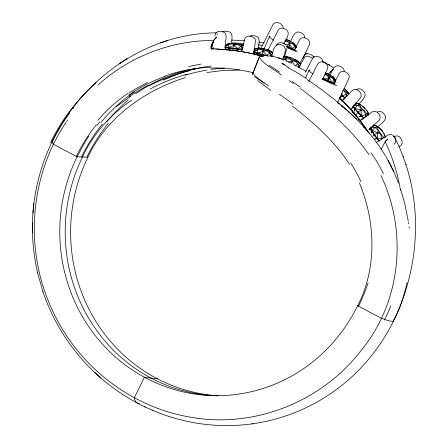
<?xml version="1.0" encoding="UTF-8"?>
<svg xmlns="http://www.w3.org/2000/svg" width="448" height="448" viewBox="0 0 448 448"><rect width="100%" height="100%" fill="white"/><g stroke="black" fill="none" stroke-linecap="round" stroke-linejoin="round"><path stroke-width="0.67" d="M69.67 113.03C49.89 139.25 38.002 171.058 33.863 203.538L33.858 203.594C31.102 226.419 32.323 249.687 37.397 272.104L37.453 272.339M385.263 136.881C384.395 133.106 381.741 130.021 379.002 127.406L374.942 127.585L370.989 127.17L370.406 127.585L373.89 134.725L378.997 141.176L379.338 140.935L377.25 138.236L377.541 132.899L378.246 130.15L377.468 127.299L375.514 125.496L372.826 125.238M369.986 129.573L370.065 128.201M369.947 129.534L370.037 128.173M225.159 49.706L226.106 35.885C226.156 29.91 214.626 29.523 215.012 35.952M231.448 43.428C231.868 39.704 233.705 31.858 227.842 31.5C226.078 31.287 224.112 30.878 222.566 32.038M346.119 96.802L346.287 94.416L347.368 92.859L348.13 92.568L348.863 94.466M354.273 114.246L354.396 112.924M354.581 110.942L354.771 108.959L352.828 105.98L352.856 108.713M32.928 213.024L33.863 203.538M370.143 130.278L370.406 127.585M298.822 67.211L297.842 63.678L298.206 61.202C293.742 58.817 288.803 55.815 283.556 56.918L286.899 57.187L294.678 60.872L298.054 61.802L300.53 63.935L300.826 65.206M243.667 45.595L242.827 44.705L240.279 44.234L229.981 43.299L225.428 47.001L225.344 47.734L226.027 47.695L226.072 47.27L224.846 47.046L224.795 47.471L226.582 49.297M230.586 43.271L227.41 44.223L225.182 45.718L227.405 44.223L229.981 43.299L237.334 44.369L240.918 46.189L242.211 49.106L242.127 49.84L228.542 48.25L226.072 47.27M227.634 47.953L227.685 47.527L228.631 47.516L235.284 48.58L242.211 49.106M229.387 50.019L228.542 48.25L228.413 44.621L232.523 43.77L237.709 48.653L237.373 50.742M229.561 48.233L229.611 47.807M230.625 48.322L230.664 48.003M231.728 48.524L231.778 48.098M234.046 48.815L234.091 48.39M235.245 48.905L235.284 48.58M236.443 49.095L236.494 48.67M238.818 49.353L238.868 48.927M239.977 49.42L240.016 49.101M241.086 49.582L241.13 49.157M370.563 129.578L370.989 127.17M253.742 53.497L255.438 41.166C255.886 35.834 246.098 34.031 244.619 39.178L241.78 51.296M258.003 48.754C258.692 44.817 261.335 36.663 255.091 35.879C253.4 35.554 251.496 35.112 249.945 36.154M324.811 74.827L326.805 74.95L329.067 77.851L328.675 80.321L328.994 75.925L325.158 74.01M212.906 48.938L213.237 46.889M378.93 127.87L379.002 127.406L373.638 124.93M371.314 132.905L371.694 130.838L374.942 127.585C379.12 129.702 380.178 134.59 383.835 137.301L384.602 137.357M216.451 32.844C146.317 33.13 81.665 79.369 52.091 141.882L52.147 142.582L53.547 144.306L77.09 156.8L87.898 157.192C106.294 117.662 144.553 90.457 185.326 77.616M152.365 410.245C166.096 416.13 180.516 420.364 195.238 422.918L196.062 423.052C211.4 425.594 227.035 426.233 242.525 424.939L243.32 424.861C262.629 423.119 281.635 418.331 299.46 410.71L300.098 410.435C320.779 401.47 339.769 388.69 355.914 372.966L356.272 372.607C371.47 357.672 384.104 340.166 393.512 321.042L393.568 320.74M407.092 282.542C404.012 295.898 399.907 309.826 392.846 321.373C388.802 321.272 385.028 319.458 381.237 318.22L357.7 305.732C377.16 267.876 375.609 221.626 359.402 182.958M353.707 113.596L354.01 112.274M354.312 110.947L354.771 108.959L357.258 105.33L360.774 104.698C364.078 107.408 368.105 110.471 368.844 114.929M286.238 57.176L287.05 56.594L285.846 58.722L283.237 60.25M254.783 52.646L254.89 52.231L253.49 51.677L253.383 52.091L253.999 52.511L261.839 55.003L265.373 55.742L265.479 55.334L266.666 55.457L268.822 56.129M255.623 52.892L255.707 52.578L254.89 52.231M256.519 53.25L256.626 52.836L257.639 53.01L265.479 55.334M257.768 55.031L257.286 49.689L259.33 47.942C263.906 49.011 269.45 49.151 272.759 52.886M258.53 53.889L258.636 53.474M259.622 54.163L259.706 53.85M260.73 54.533L260.837 54.124M261.839 55.003L263.906 50.053M263.038 55.16L263.144 54.746M264.219 55.406L264.303 55.093M267.646 56.263L267.753 55.854M270.883 56.325L269.724 53.06L270.189 51.391L270.9 51.072L272.513 53.211M282.47 60.133C284.026 55.647 288.596 46.25 281.092 44.772C274.462 42.034 273.022 51.895 271.443 55.933M284.435 57.137L286.882 48.53M364.902 117.796L365.73 114.929L367.399 113.663L368.659 113.63M214.978 38.959L213.679 40.449L211.182 48.877L213.909 48.916M371.112 132.72L371.694 130.838M214.81 39.127L213.707 40.466L211.182 48.877L213.819 48.345M292.37 59.914L291.105 63.196M272.026 56.818L272.524 55.53M252.437 74.514L259.392 56.745L260.938 56.084M252.633 74.021L259.308 56.986C263.939 65.234 274.344 69.02 281.355 75.085M237.104 50.607L237.619 49.386M263.911 49.09L269.494 36.574M305.71 77.795L309.058 70.291M360.522 105.235L360.774 104.698L357.134 103.292L355.163 103.018M393.512 321.042C417.122 272.888 422.548 215.533 405.871 164.332M97.944 85.109C129.259 56.577 171.315 40.292 213.679 40.449L210.913 46.362L211.182 48.877L211.837 48.742M211.904 44.251L213.679 40.449M283.898 43.842C285.841 39.883 291.861 31.769 285.051 29.12C282.895 27.815 279.625 27.457 278.27 30.083L267.814 50.49M302.915 58.397L309.4 44.548C311.511 39.486 302.417 35.039 299.645 39.603L294.258 50.114M322.577 79.447L327.589 68.74C329.7 63.678 320.606 59.237 317.834 63.801L308.969 81.11M337.473 102.816L348.964 78.26C351.075 73.198 341.981 68.757 339.209 73.315L333.827 83.832M211.742 44.593L210.913 46.362M82.494 156.996C93.178 133.907 110.673 114.285 131.723 100.122M237.709 48.653L240.918 46.189L241.606 44.761L242.827 44.705M287.683 47.258L287.874 46.872L292.947 48.849L292.622 49.51L286.625 46.704L286.765 46.413L287.874 46.872M288.691 47.886L289.016 47.225M289.811 48.205L289.996 47.818M290.842 48.58L290.987 48.289M291.782 49.017L291.973 48.636M293.541 49.672L293.731 49.291L294.482 49.594L294.342 49.885L292.622 49.51M335.121 84.162L323.926 79.542L324.251 78.882L323.635 77.09M325.08 79.94L325.265 79.554L323.114 78.473L322.93 78.854L323.926 79.542M326.189 80.416L326.329 80.125L327.438 80.59L327.253 80.97M328.255 81.598L328.58 80.937L331.537 82.348L331.352 82.729M329.375 81.917L329.566 81.536M330.411 82.292L330.551 82.006M332.192 83.222L332.517 82.561L334.768 83.474M333.105 83.384L333.295 83.003M333.906 83.597L334.051 83.311M381.248 139.429L381.786 138.337L383.835 137.301M260.758 48.546L273.112 24.433C275.682 20.266 283.27 23.576 283.214 28.017M290.685 41.373C292.281 37.548 295.058 29.467 300.625 32.676C302.652 33.522 304.83 35.056 304.59 37.537M305.39 72.369L312.676 58.145C315.246 53.978 322.834 57.294 322.784 61.734M329.935 75.701C331.733 71.876 334.32 63.078 340.194 66.394C342.216 67.234 344.394 68.768 344.159 71.254M381.069 149.593L385.162 141.669L387.822 139.02L385.162 141.669C392.532 157.024 397.639 173.443 400.49 190.232M299.813 63.414C302.014 60.094 304.041 51.486 309.742 54.169C311.22 54.863 312.973 55.558 313.718 57.109M298.609 67.682L304.847 56.997L306.158 56.258L308.073 56.157L310.772 57.193L313.04 58.744M293.283 48.289L294.622 46.043L293.961 43.747L292.908 42.594L285.785 38.931M332.847 82.001L334.186 79.761L333.53 77.459L332.478 76.306L325.349 72.649M276.506 45.242C277.564 42.414 280.958 42.14 283.36 43.327M85.165 141.831L77.09 156.8A164.427 157.629 -88 0 0 144.424 377.244L134.383 397.74C134.562 403.575 141.193 404.869 145.354 407.086M85.49 141.316L86.47 139.77M355.387 115.903L358.137 111.95L362.566 109.222M86.778 139.3L87.399 138.354M65.862 122.685C28.773 177.733 24.237 252.218 53.105 311.814C78.462 366.178 130.95 407.238 190.294 417.15C253.4 428.742 321.126 402.17 360.276 351.495C400.982 303.195 408.1 231.93 380.906 175.437M234.931 44.066L232.938 48.093L233.072 50.131M87.713 137.883L88.984 136.018M66.618 121.582L67.76 119.941M328.266 74.267L330.742 71.467L332.125 70.924M330.148 72.531L332.422 69.933L333.558 69.384M372.742 136.242L374.478 134.31L379.568 132.222M241.27 50.938L242.127 49.84M339.276 98.146L342.535 95.631L346.287 94.416L347.194 96.303M343.101 96.74L343.364 96.41L342.535 95.631L341.499 95.054L341.236 95.385L344.859 97.927L345.122 97.597L343.364 96.41M96.986 125.35L99.68 122.08M350.806 109.39L360.444 97.866C363.658 93.492 356.328 86.789 352.274 90.541L341.578 101.125M358.697 104.042C362.04 100.968 368.497 94.567 362.919 90.546C361.222 88.665 358.204 87.976 356.233 89.891M73.007 108.808L73.875 107.783M394.251 144.122C395.864 142.727 396.362 140.235 395.242 138.387M214.973 38.942L216.877 36.938M215.135 38.763L215.942 37.901M353.321 106.54L353.629 106.254L353.354 105.482L357.258 105.33C361.693 107.565 365.221 111.524 368.262 115.27M353.814 107.229L353.629 106.254M354.301 108.035L354.603 107.75L354.049 107.01M354.771 108.959L355.522 109.698L355.83 109.407L354.603 107.75M356.485 110.314L363.838 117.813L363.53 118.104L357.61 112.448L355.83 109.407M356.955 111.451L357.258 111.166M358.523 113.232L358.831 112.941M360.192 114.979L360.494 114.694M359.212 116.995L361.452 115.433L365.73 114.929L366.318 116.726M361.878 116.626L362.186 116.34M368.872 129.578L378.924 120.523C382.872 116.575 376.555 108.903 371.924 112.034L359.962 120.904M377.294 127.047C380.783 124.219 389.032 119 383.953 113.854C382.564 111.709 379.557 110.65 377.339 112.213M52.091 141.882L52.752 141.551M295.512 65.615L297.842 63.678L300.076 66.231M116.631 106.478L130.665 96.354M254.576 49.409L255.623 48.574L259.33 47.942M272.104 55.115L269.724 53.06L266.666 55.457L261.509 49.403L258.619 48.261L255.623 48.574L254.402 49.151M399.118 146.731C405.759 144.122 400.4 133.398 394.47 136.433M371.09 128.979L371.095 127.982M371.403 129.858L371.739 129.618L371.347 128.8M372.294 131.69L372.635 131.449L371.739 129.618M372.865 132.625L373.122 132.44L372.635 131.449M373.402 133.638L373.744 133.403L377.25 138.236L381.786 138.337L380.884 134.288L372.282 130.43M374.668 135.632L375.01 135.391M376.062 137.609L376.404 137.368M375.446 139.227L377.25 138.236M377.524 139.479L377.866 139.238M128.884 95.155C139.978 87.304 152.141 80.954 164.954 76.423M135.694 93.733C146.882 85.859 159.141 79.486 172.066 74.984M272.72 53.015C268.229 50.344 262.511 49.23 257.286 49.689L254.178 51.8L253.999 52.511L255.377 54.942M225.361 45.601L227.405 44.223L231.202 43.243M253.904 49.711L255.623 48.574L258.972 48.098M376.13 142.638L388.035 135.061L390.79 134.54L392.582 135.195M120.327 62.989L119.616 63.437L127.686 58.313L126.946 58.778M150.304 88.906C161.997 82.695 174.356 77.739 187.13 74.245M148.954 85.831C161.666 79.369 175.095 74.323 188.938 70.874M163.509 79.996L179.172 73.545M325.455 78.624L329.067 77.851L331.184 76.905L333.53 77.459L335.698 80.5M224.974 46.127L228.413 44.621M340.172 97.009L342.082 96.202M228.631 47.516C233.223 45.769 238.56 42.739 243.348 45.601M167.44 40.6L160.535 42.862L161.414 42.582M359.01 116.547L360.92 115.926M257.639 53.01L266.297 50.702L269.724 53.06M254.094 50.411L257.286 49.689M232.882 44.195L235.469 43.63L237.283 44.587M285.886 44.912L289.503 44.134L291.62 43.187L293.961 43.747L295.602 45.59L296.397 47.382M212.492 48.608L213.814 48.345M340.424 99.585L341.712 99.333M343 99.075L344.932 98.694M266.868 50.154L268.01 49.93L270.043 51.246M374.679 138.992L376.662 138.65M206.87 72.509L221.721 70.65L239.512 70M288.372 62.07L294.678 60.872L297.842 63.678M210.84 69.339L224.403 67.973M252.106 423.853L252.89 423.769M341.477 100.498L342.832 100.402M357.986 119.302L359.369 119.207M361.441 119.062L363.518 118.916M282.419 58.934L290.063 58.962L294.633 65.442M261.173 48.748L263.222 48.636L264.723 49.678M295.557 50.445L296.15 50.417M356.065 103.348L357.134 103.292L360.142 104.714M355.197 103.37L357.129 103.292L359.514 104.737L360.937 107.38L360.819 110.146L361.452 115.433M341.398 100.274L342.765 100.223M210.347 68.046C224.801 67.654 239.271 69.356 253.327 72.694M283.562 56.918L286.972 56.89M231.616 40.102L244.58 40.712M232.165 42.879L243.718 43.4M213.87 48.91L215.27 48.95M215.214 48.944L233.038 50.333M293.681 59.382L295.042 59.433L297.17 61.23M393.456 136.024L393.12 136.013A23.302 6.026 -62 0 1 393.456 136.024A23.296 6.026 -62 0 1 394.352 136.601L394.996 138.202M357.7 305.732L358.036 305.743M216.558 48.989L231.386 50.12L246.271 52.416M284.581 41.07C289.167 41.02 293.384 43.91 295.798 47.701M358.842 120.215L360.192 120.316M288.036 57.322L290.427 57.523L291.374 58.43M226.828 47.443L227.685 47.527M226.027 47.695L226.794 47.768M342.804 90.698L344.098 90.838L347.368 92.859L348.561 94.584M359.363 119.963L360.746 120.114M157.539 378.874L144.424 377.244A164.427 157.567 -87.8 0 0 357.666 305.715M259.039 42.151L264.331 42.885M233.251 50.361L234.517 50.523M258.199 44.817L262.562 45.405M269.472 55.832L275.302 56.93L281.753 59.024L278.561 57.882L279.899 58.363M374.31 125.334L375.514 125.496L378.235 127.35M234.73 50.551L235.782 50.697M236.208 50.758L240.99 51.498M287.011 40.09L289.072 40.398L290.478 41.72M326.575 73.808L328.636 74.11L330.042 75.432M241.64 51.604L242.295 51.716M242.95 51.834L243.6 51.951M244.255 52.069L251.686 53.525M246.865 52.567L255.741 54.454M252.123 53.67L262.489 56.179M256.497 54.695L261.178 55.899M261.548 55.994L262.522 56.263M255.707 52.578L256.626 52.836M355.298 108.461L364.196 111.07L365.73 114.929M344.798 89.774L345.934 90.132L348.13 92.568L348.264 93.66L345.934 90.132L344.008 88.558M287.762 67.76L288.154 67.894M393.574 136.058L394.458 136.741L395.002 138.253M294.342 49.885L295.014 50.142M305.144 53.133L307.065 53.878M354.357 104.171L357.258 105.33M288.736 68.113L289.195 68.303M328.994 75.925L331.184 76.905L335.367 81.413M313.068 56.426L314.205 56.935M286.104 60.794L291.25 63.185M144.62 406.75L153.11 410.575M289.671 68.51L296.979 72.52L306.594 78.697M287.308 45.388L288.411 45.903M326.872 79.1L327.981 79.621M240.279 44.234L241.914 45.013M285.085 44.302L286.194 44.85M284.323 43.736L285.701 44.531M322.258 60.928L333.435 67.698M325.265 79.554L326.329 80.125M295.534 65.369L306.012 71.344M366.038 110.337L367.237 110.986L368.749 114.285M285.046 39.984L287.235 41.238L292.566 48.322M362.247 106.266L363.972 107.29L364.851 108.926M242.217 44.733L243.365 45.416M372.579 126.129L374.942 127.585M328.294 64.35L329.706 65.24L329.403 65.038M288.669 67.659L281.859 62.989L284.178 64.994L283.931 64.758M240.918 46.189L243.068 47.611M307.07 79.537C345.716 105.291 382.43 138.281 398.406 183.098M289.145 80.517L293.266 83.434M270.934 90.434L257.656 80.55M300.306 88.519C325.802 107.626 350.857 128.374 369.124 154.778M292.124 105.907C313.65 122.718 334.594 141.148 349.518 164.265M270.547 51.234L272.686 52.92M282.436 63.448L283.231 64.081M343.134 90.048L344.098 90.838L346.287 94.416M337.786 102.984L339.209 104.154M379.434 128.296L381.954 130.418L382.687 132.149M341.096 105.734L342.978 107.335M340.844 104.91L349.093 112.09M42.795 291.273L42.896 291.586C54.141 324.867 74.301 355.09 100.901 378.062L101.433 378.526C112.381 387.906 124.326 396.099 137.026 402.914A33.835 11.06 -61.5 0 0 139.429 403.458M383.645 133.722L384.586 134.557L385.37 137.407M94.668 372.417L100.901 378.062M339.31 97.608C348.813 106.294 357.308 116.054 364.7 126.588M355.594 118.222L356.272 118.849L348.415 111.496M339.83 98.526L349.72 108.522M298.133 61.505L300.524 63.93L298.206 61.202L298.234 62.132M332.478 76.306L335.166 79.302L335.67 80.534M292.908 42.594L295.602 45.59L296.358 47.438M363.468 127.176L364.314 128.117M332.998 76.882L335.166 79.302M293.434 43.17L295.602 45.59M350.571 109.463L358.294 118.642L366.122 129.405M355.522 109.698L356.255 110.533M369.617 133.358L369.908 133.694M329.078 77.851L331.75 81.514M366.425 129.853L366.57 130.077A190.036 186.379 -32.7 0 1 367.36 131.219M373.122 132.44L373.744 133.403M228.542 48.25L229.617 49.946M347.749 92.714L348.712 94.522M387.901 160.3L391.031 166.27M394.61 136.998L400.075 148.775L403.323 157.013M393.389 171.17L393.669 171.752L390.723 165.659M257.454 53.721L257.97 55.009M403.144 156.492L406.039 164.836M283.87 42.778L284.273 43.971M368.026 113.646L368.469 114.934M334.186 79.761L335.238 82.874M294.622 46.043L295.462 48.541M341.701 93.055L342.535 95.631M400.719 189.616L404.606 202.905L408.29 221.2M42.896 291.586L37.397 272.104M32.441 222.908L32.452 232.775M408.503 222.572L408.716 223.944M285.846 58.722L286.171 61.174M409.063 226.694L409.226 228.066M352.542 110.858L352.638 112.235M352.537 110.779L352.626 112.146M289.43 42.213L289.509 44.134M352.884 111.446L352.901 112.812M368.099 282.94A164.472 145.09 -76.6 0 1 358.54 306.208M390.824 306.023A192.242 173.88 -76.3 0 1 384.395 320.012M350.734 163.05A137.984 112.286 -84.7 0 1 360.976 181.849M279.378 94.214A58.755 8.691 37.6 0 1 293.126 104.272M254.346 76.647A57.019 4.25 37 0 1 268.598 85.798M264.18 83.104A38.746 4.698 30.1 0 1 253.966 74.43M253.641 73.959A38.746 4.698 30.1 0 1 253.394 73.511M371.067 152.835A153.138 129.08 -87.4 0 1 383.415 173.678M292.337 81.575A69.843 8.809 37 0 1 300.227 87.242M268.979 65.055A63.711 3.231 36 0 1 279.518 72.122M261.111 56.185A41.177 5.779 26.5 0 1 263.754 56.403M217.599 395.814A164.427 157.601 -87.9 0 1 82.51 157.002M218.126 395.78A164.427 157.629 -88 0 1 157.539 378.868A164.427 157.567 -87.8 0 1 87.931 157.209M81.682 156.531A160.356 141.372 -77.3 0 1 102.362 124.012M76.3 156.346A156.246 137.771 -77.3 0 1 96.387 124.751M87.058 156.716A164.472 144.973 -77.3 0 1 108.338 123.273M50.546 142.587A184.542 166.118 -80.8 0 1 96.253 82.684M129.338 96.634A179.62 169.859 -34.7 0 1 148.417 85.17M186.788 70.806A149.89 112.129 -27.6 0 1 211.198 66.041M184.99 75.197A137.984 102.239 -27.9 0 1 207.032 70.157M128.694 93.262A184.414 173.208 -35.4 0 1 147.403 82.572M188.653 66.668A161.218 121.458 -27.4 0 1 201.068 64.098M334.342 83.552A12.331 1.484 26.1 0 1 323.036 78.652M334.337 83.658A12.874 1.546 26.1 0 1 322.913 78.663M336.773 85.607A18.626 2.24 26.1 0 1 321.81 78.943M313.135 73.982A18.626 2.24 26.1 0 1 310.016 70.017M295.114 49.935A12.331 1.484 26.1 0 1 286.434 46.418M295.148 50.064A12.874 1.546 26.1 0 1 286.446 46.491M297.209 51.895A18.626 2.24 26.1 0 1 287.134 47.65M273.571 40.27A18.626 2.24 26.1 0 1 270.452 36.305M364.678 126.599A188.546 184.951 -27.8 0 1 368.827 132.77M171.998 74.816A160.866 150.422 55.8 0 1 196.017 68.578M100.895 122.618A163.884 150.461 -87.4 0 1 134.557 91.722M179.166 73.534A157.808 147.19 54 0 1 196.75 68.718M106.826 121.839A166.69 153.076 -87.5 0 1 128.167 100.145M164.836 76.121A163.89 153.597 57.6 0 1 210.28 67.334M97.877 120.243A161.263 148.019 -87.2 0 1 127.865 93.358M217.218 34.345A34.894 9.458 -63.2 0 1 217.874 33.796M216.132 37.514A33.824 5.258 -55.1 0 1 216.457 37.184M289.503 44.134L289.111 46.609L289.509 44.139"/></g></svg>
